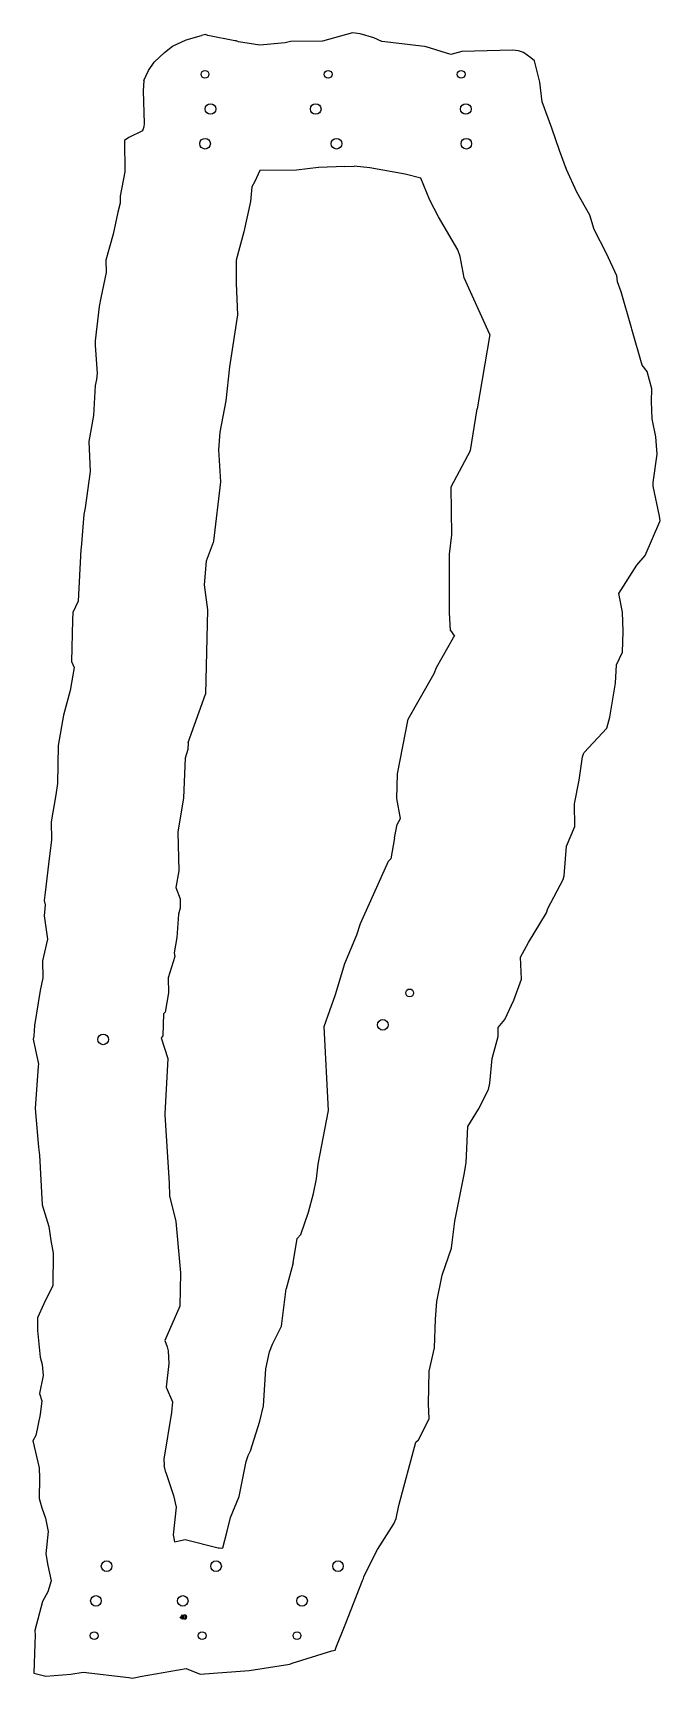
# Model space of a CAD drawing. Header units: millimetres. Extents: x 120 to 842, y 151 to 2048.
import ezdxf

# ---------------------------------------------------------------- set-up
doc = ezdxf.new("R2010")
doc.units = ezdxf.units.MM
doc.linetypes.add('SLD-Durchgehend', pattern=[0])

msp = doc.modelspace()

# ---------------------------------------------------------------- linework, layer by layer
at = {"color": 7, "linetype": 'SLD-Durchgehend', "lineweight": 25}
for p, q in [((271.3, 2025.3), (280.4, 2032.5)), ((280.4, 2032.5), (296.2, 2040.1)), ((296.2, 2040.1), (313.6, 2044.9)), ((318.3, 2046), (313.6, 2044.9)), ((321.2, 2045.1), (318.3, 2046)), ((352.1, 2038.8), (321.2, 2045.1)), ((353.6, 2038.9), (352.1, 2038.8)), ((356.4, 2037.6), (353.6, 2038.9)), ((380.8, 2033.7), (356.4, 2037.6)), ((410, 2036.6), (380.8, 2033.7)), ((416.4, 2038.2), (410, 2036.6)), ((453.3, 2038.5), (416.4, 2038.2)), ((487.8, 2048), (453.3, 2038.5)), ((496.5, 2046.7), (487.8, 2048)), ((512.1, 2042.3), (496.5, 2046.7)), ((521.4, 2038.2), (512.1, 2042.3)), ((570.8, 2032.2), (521.4, 2038.2)), ((572.4, 2031.9), (570.8, 2032.2)), ((600.8, 2023), (572.4, 2031.9)), ((252.6, 2004.7), (259.4, 2014.3)), ((259.4, 2014.3), (271.3, 2025.3)), ((613.7, 2026.6), (600.8, 2023)), ((672, 2028), (613.7, 2026.6)), ((678.8, 2027.1), (672, 2028)), ((684.5, 2025.3), (678.8, 2027.1)), ((693.2, 2019.2), (684.5, 2025.3)), ((697.4, 2015.6), (693.2, 2019.2)), ((703.4, 1991.2), (697.4, 2015.6)), ((247.5, 1992.9), (246.6, 1981)), ((247.5, 1992.9), (252.6, 2004.7)), ((246.6, 1981), (247.9, 1943.6)), ((706.3, 1968.3), (703.4, 1991.2)), ((717.4, 1938), (706.3, 1968.3)), ((246, 1935.1), (230.2, 1927.4)), ((247.5, 1939.5), (246, 1935.1)), ((247.9, 1943.6), (247.5, 1939.5)), ((726.1, 1912.4), (717.4, 1938)), ((230.2, 1927.4), (225, 1923.8)), ((225, 1923.8), (225.5, 1887.9)), ((734.1, 1890.3), (726.1, 1912.4)), ((225.5, 1887.9), (220.2, 1859.6)), ((381, 1889.3), (375.2, 1876.5)), ((423.2, 1889.6), (381, 1889.3)), ((448.7, 1892.9), (423.2, 1889.6)), ((478.8, 1893.9), (448.7, 1892.9)), ((478.8, 1893.9), (489.6, 1894.4)), ((507.5, 1892.3), (489.6, 1894.4)), ((548.4, 1884.9), (507.5, 1892.3)), ((566.3, 1880.5), (548.4, 1884.9)), ((576.6, 1855.1), (566.3, 1880.5)), ((746.2, 1864.3), (734.1, 1890.3)), ((220.2, 1859.6), (220.2, 1851.6)), ((371.7, 1870.4), (370.3, 1853.4)), ((375.2, 1876.5), (371.7, 1870.4)), ((761, 1837.7), (746.2, 1864.3)), ((217.4, 1841.1), (211.9, 1815.9)), ((220.2, 1851.6), (217.4, 1841.1)), ((370.3, 1853.4), (362.5, 1818.6)), ((586.6, 1835.8), (576.6, 1855.1)), ((608.9, 1798), (586.6, 1835.8)), ((766, 1821.1), (761, 1837.7)), ((780.2, 1793.6), (766, 1821.1)), ((211.9, 1815.9), (203.5, 1785.8)), ((362.5, 1818.6), (353.7, 1785.8)), ((203.5, 1785.8), (203.8, 1771.8)), ((353.7, 1785.8), (353.6, 1759.1)), ((611.7, 1790.1), (608.9, 1798)), ((616.4, 1765.4), (611.7, 1790.1)), ((792.1, 1768), (780.2, 1793.6)), ((203.8, 1771.8), (197.7, 1742.4)), ((646, 1700.1), (616.4, 1765.4)), ((792.9, 1761.1), (792.1, 1768)), ((353.6, 1759.1), (355.2, 1722.8)), ((797.1, 1749.6), (792.9, 1761.1)), ((809, 1708), (797.1, 1749.6)), ((195.9, 1732.4), (191.3, 1692.8)), ((197.7, 1742.4), (195.9, 1732.4)), ((355.2, 1722.8), (346.1, 1662.8)), ((809.5, 1706.3), (809, 1708)), ((191.3, 1692.8), (191.3, 1690.6)), ((191.3, 1690.6), (191.3, 1687.7)), ((646, 1700.1), (631.1, 1614.7)), ((821.3, 1664.9), (809.5, 1706.3)), ((191.3, 1687.7), (193.7, 1655.5)), ((193.7, 1655.5), (193, 1648.2)), ((346.1, 1662.8), (341.7, 1623.8)), ((827, 1657.7), (821.3, 1664.9)), ((832.6, 1637.7), (827, 1657.7)), ((191.4, 1641.6), (189.2, 1606.7)), ((193, 1648.2), (191.4, 1641.6)), ((832, 1623), (832.6, 1637.7)), ((341.7, 1623.8), (334.9, 1587.6)), ((623.6, 1566.4), (631.1, 1614.7)), ((833, 1602.8), (832, 1623)), ((189.2, 1606.7), (184, 1576.8)), ((837.1, 1582.4), (833, 1602.8)), ((184, 1576.8), (185.7, 1542.2)), ((334.9, 1587.6), (333.5, 1567.1)), ((838.5, 1562.3), (837.1, 1582.4)), ((333.5, 1567.1), (335.8, 1530.5)), ((601.3, 1524.7), (623.6, 1566.4)), ((834, 1529.6), (838.5, 1562.3)), ((185.7, 1542.2), (179.7, 1500.5)), ((335.8, 1530.5), (327.5, 1461.9)), ((602.2, 1469.4), (601.3, 1524.7)), ((833.8, 1525.2), (834, 1529.6)), ((841.2, 1490.7), (833.8, 1525.2)), ((179.7, 1500.5), (178.1, 1492.7)), ((178.1, 1492.7), (175.1, 1454.2)), ((824.6, 1445.4), (841.7, 1484.6)), ((841.9, 1485.3), (841.2, 1490.7)), ((841.7, 1484.6), (841.9, 1485.3)), ((327.5, 1461.9), (327.2, 1460.5)), ((599.3, 1447), (602.2, 1469.4)), ((174.9, 1452.2), (171.7, 1392.6)), ((175.1, 1454.2), (174.9, 1452.2)), ((327.2, 1460.5), (319.2, 1438.8)), ((599.3, 1379.4), (599.3, 1447)), ((815.2, 1434.1), (824.6, 1445.4)), ((319.2, 1438.8), (317, 1411.6)), ((794.3, 1401.5), (815.2, 1434.1)), ((317, 1411.6), (320.8, 1382.9)), ((171.7, 1392.6), (165.6, 1379.8)), ((798.5, 1380.1), (794.3, 1401.5)), ((165.2, 1370.8), (164.2, 1323.3)), ((165.6, 1379.8), (165.2, 1370.8)), ((320.8, 1382.9), (318.3, 1285.5)), ((600.7, 1359), (599.3, 1379.4)), ((799.3, 1357.8), (798.5, 1380.1)), ((584.3, 1316.4), (604.2, 1351)), ((600.7, 1359), (605.1, 1352.5)), ((604.2, 1351), (605.1, 1352.5)), ((798.6, 1333.8), (799.3, 1357.8)), ((791.8, 1319.3), (798.6, 1333.8)), ((167.3, 1316.3), (162.6, 1289.7)), ((164.2, 1323.3), (167.3, 1316.3)), ((551.9, 1256.9), (581.9, 1309.2)), ((581.9, 1309.2), (584.3, 1316.4)), ((790.7, 1298.3), (791.8, 1319.3)), ((784.2, 1259), (790.7, 1298.3)), ((162.6, 1289.7), (154.9, 1261.3)), ((298.6, 1229.7), (318.3, 1285.5)), ((154.9, 1261.3), (148.5, 1226.4)), ((539.6, 1193.7), (551.9, 1256.9)), ((780.7, 1246.2), (784.2, 1259)), ((754.5, 1218.3), (780.7, 1246.2)), ((148.5, 1226.4), (147.8, 1182.5)), ((298.1, 1221.8), (294.9, 1211.9)), ((298.6, 1229.7), (298.1, 1221.8)), ((752.6, 1213.3), (753.9, 1216.8)), ((753.9, 1216.8), (754.5, 1218.3)), ((294.9, 1211.9), (293, 1166)), ((748.7, 1186.2), (752.6, 1213.3)), ((147.8, 1182.5), (145.9, 1169.5)), ((538.6, 1165.2), (539.6, 1193.7)), ((743.5, 1159), (748.7, 1186.2)), ((145.9, 1169.5), (140.5, 1138.2)), ((293, 1166), (286.4, 1126.3)), ((542.8, 1142.2), (538.6, 1165.2)), ((743.6, 1132.8), (743.5, 1159)), ((140.5, 1138.2), (141.2, 1117.7)), ((539.1, 1135.4), (542.8, 1142.2)), ((286.4, 1126.3), (287.7, 1081.7)), ((536, 1119.8), (532, 1095.7)), ((536, 1119.8), (539.1, 1135.4)), ((734.3, 1110.2), (743.6, 1132.8)), ((141.2, 1117.7), (137.4, 1089.7)), ((731.4, 1075.9), (734.3, 1110.2)), ((137.4, 1089.7), (133.7, 1056.9)), ((287.7, 1081.7), (284.3, 1062.8)), ((496.8, 1021), (529.3, 1092.9)), ((529.3, 1092.9), (532, 1095.7)), ((284.3, 1062.8), (289.2, 1049.5)), ((712.5, 1038.5), (730.4, 1072)), ((730.4, 1072), (731.4, 1075.9)), ((133.7, 1056.9), (132.4, 1047.6)), ((132.4, 1047.6), (133.6, 1042.6)), ((289.2, 1049.5), (289.1, 1038.7)), ((133.6, 1042.6), (132.7, 1030.1)), ((132.7, 1030.1), (136.4, 1003)), ((287.2, 1031.8), (285.4, 1005)), ((289.1, 1038.7), (287.2, 1031.8)), ((690.5, 999.1), (711.2, 1033.3)), ((711.2, 1033.3), (712.5, 1038.5)), ((478.7, 975.1), (492.7, 1008.1)), ((492.7, 1008.1), (496.8, 1021)), ((136.4, 1003), (130.5, 978.1)), ((285.4, 1005), (282.4, 987.3)), ((282.4, 987.3), (282.9, 982.9)), ((681, 982.2), (690.5, 999.1)), ((130.5, 978.1), (131.2, 958.3)), ((282.9, 982.9), (275.5, 958.3)), ((468.2, 939.3), (478.7, 975.1)), ((682.2, 956.9), (681, 982.2)), ((131.2, 958.3), (127.8, 943.8)), ((275.5, 958.3), (275.8, 941.1)), ((673.4, 932.6), (682.2, 956.9)), ((127.8, 943.8), (121.3, 903.7)), ((275.8, 941.1), (271.8, 918.8)), ((455.1, 902.2), (468.2, 939.3)), ((663.1, 910.6), (673.4, 932.6)), ((270.1, 917), (269.1, 891.5)), ((271.8, 918.8), (270.1, 917)), ((655.3, 901.1), (663.1, 910.6)), ((121.3, 903.7), (120.5, 891.3)), ((269.1, 891.5), (267.5, 889.4)), ((460.1, 805.5), (455.1, 902.2)), ((655.6, 890.7), (655.3, 901.1)), ((120.5, 891.3), (120, 887.8)), ((120, 887.8), (125.9, 858.8)), ((267.5, 889.4), (275, 865.5)), ((648.7, 865.6), (655.6, 890.7)), ((125.5, 856.7), (122.1, 808)), ((125.9, 858.8), (125.5, 856.7)), ((275, 865.5), (271.4, 801.7)), ((645.8, 837.2), (648.7, 865.6)), ((644.3, 829.8), (645.8, 837.2)), ((632.8, 807.1), (644.3, 829.8)), ((122.1, 808), (125.3, 771.9)), ((271.4, 801.7), (271.5, 800.5)), ((271.5, 800.5), (276.5, 721.7)), ((448.3, 743.5), (460.1, 805.5)), ((620.5, 786.9), (632.8, 807.1)), ((618.5, 745.2), (620.5, 786.9)), ((125.3, 771.9), (125.9, 763.4)), ((125.9, 763.4), (127.2, 754.1)), ((127.2, 754.1), (130.1, 696.8)), ((446.1, 726.7), (448.3, 743.5)), ((616.2, 731.9), (618.5, 745.2)), ((276.5, 721.7), (276.9, 707.1)), ((442.8, 710), (446.1, 726.7)), ((605.4, 678.1), (616.2, 731.9)), ((276.9, 707.1), (284.3, 677.7)), ((437.1, 688.4), (442.8, 710)), ((130.1, 696.8), (137.8, 671.9)), ((428.2, 662.6), (437.1, 688.4)), ((137.8, 671.9), (140.4, 655.6)), ((284.3, 677.7), (289.5, 618.4)), ((602.7, 656.6), (605.4, 678.1)), ((140.4, 655.6), (143, 641.2)), ((419.2, 629.9), (424, 657.9)), ((424, 657.9), (428.2, 662.6)), ((590.9, 615.6), (601.7, 646.8)), ((601.7, 646.8), (602.7, 656.6)), ((143, 641.2), (142.4, 603.8)), ((419.2, 629.9), (411.4, 599.9)), ((289.5, 618.4), (289, 579.8)), ((584.7, 585.4), (590.9, 615.6)), ((142.4, 603.8), (132.2, 582.7)), ((406.1, 556.8), (411.4, 599.9)), ((132.2, 582.7), (125, 566.5)), ((289, 579.8), (271.4, 540.2)), ((583.4, 564.9), (584.7, 585.4)), ((125, 566.5), (124.8, 551.9)), ((124.8, 551.9), (127.9, 521.2)), ((395.4, 536), (406.1, 556.8)), ((582.2, 531.7), (583.4, 564.9)), ((271.4, 540.2), (274.1, 533.2)), ((274.1, 533.2), (275.5, 528.5)), ((392, 527.2), (395.4, 536)), ((576.1, 505), (582.2, 531.7)), ((127.9, 521.2), (130.2, 512.7)), ((130.2, 512.7), (131.6, 499.8)), ((276.2, 513.9), (272.9, 486.5)), ((275.5, 528.5), (276.2, 513.9)), ((387.9, 507.7), (392, 527.2)), ((131.6, 499.8), (127.3, 479.2)), ((385.3, 465.1), (387.9, 507.7)), ((575.2, 467.5), (576.1, 505)), ((127.3, 479.2), (129.8, 470.7)), ((272.9, 486.5), (280.3, 469.5)), ((129.8, 470.7), (127.9, 455)), ((279.2, 457.2), (270.5, 403.7)), ((280.3, 469.5), (279.2, 457.2)), ((381, 447.4), (385.3, 465.1)), ((576, 450.2), (575.2, 467.5)), ((127.9, 455), (122.8, 430.8)), ((370.3, 413.3), (381, 447.4)), ((563.7, 425.8), (576, 450.2)), ((122.8, 430.8), (119.6, 424.7)), ((119.6, 424.7), (126.7, 393.6)), ((541.2, 350.1), (560.7, 423.3)), ((560.7, 423.3), (563.7, 425.8)), ((270.5, 403.7), (270.6, 396.3)), ((357.1, 360.4), (365.1, 400.8)), ((365.1, 400.8), (367.6, 407.7)), ((367.6, 407.7), (370.3, 413.3)), ((126.7, 393.6), (127.2, 381.5)), ((127.2, 381.5), (126.8, 358)), ((272.6, 388.1), (270.6, 396.3)), ((272.6, 388.1), (281.7, 361.8)), ((281.7, 361.8), (284.7, 348)), ((126.8, 358), (129.7, 347.3)), ((129.7, 347.3), (134.2, 335.6)), ((284.7, 348), (281.1, 316.4)), ((347.1, 336.2), (357.1, 360.4)), ((537.9, 335.3), (541.2, 350.1)), ((134.2, 335.6), (137.1, 320.1)), ((343.4, 320.6), (347.1, 336.2)), ((516.5, 299.2), (535.4, 329.1)), ((535.4, 329.1), (537.9, 335.3)), ((137.1, 320.1), (134.4, 294.3)), ((281.1, 316.4), (282.5, 308.1)), ((282.5, 308.1), (294.8, 311)), ((294.8, 311), (332.8, 301.2)), ((338.4, 301.2), (343.4, 320.6)), ((134.4, 294.3), (136.6, 281)), ((332.8, 301.2), (334.3, 301.2)), ((334.3, 301.2), (337.3, 301)), ((337.3, 301), (338.4, 301.2)), ((500.9, 268.1), (516.5, 299.2)), ((136.6, 281), (140.6, 263.2)), ((499.9, 265.3), (500.2, 266.1)), ((500.2, 266.1), (500.9, 268.1)), ((136.6, 250.4), (130.8, 239.5)), ((140.6, 263.2), (136.6, 250.4)), ((479.4, 212.6), (499.3, 263.5)), ((499.3, 263.5), (499.9, 265.3)), ((130.8, 239.5), (121.7, 205.9)), ((468.9, 186.9), (479.4, 212.6)), ((121.9, 190.7), (120.7, 156.9)), ((121.7, 205.9), (122.1, 200.5)), ((122.1, 200.5), (121.9, 190.7)), ((418.2, 168.3), (463.7, 182.4)), ((463.7, 182.4), (467.7, 183.3)), ((467.7, 183.3), (468.9, 186.9)), ((120.7, 156.9), (134.4, 153.4)), ((134.4, 153.4), (163.4, 155.8)), ((163.4, 155.8), (177.4, 157.9)), ((177.4, 157.9), (230, 151.7)), ((238, 151.7), (243.3, 153.1)), ((243.3, 153.1), (296.1, 162)), ((296.1, 162), (312.2, 155.6)), ((312.2, 155.6), (368.6, 159.9)), ((368.6, 159.9), (415.5, 167.3)), ((415.5, 167.3), (418.2, 168.3)), ((230, 151.7), (233.9, 151.1)), ((233.9, 151.1), (235.9, 151.6)), ((235.9, 151.6), (238, 151.7))]:
    msp.add_line(p, q, dxfattribs=at)
at = {"color": 2, "linetype": 'SLD-Durchgehend', "lineweight": 25, "true_color": 0xffff00}
for p, q in [((289.1, 220.2), (291.9, 224.2)), ((291.5, 220.2), (289.1, 220.2)), ((291.5, 222.9), (290, 220.7)), ((290, 220.7), (291.5, 220.7)), ((291.5, 220.7), (291.5, 222.9)), ((291.5, 219.1), (291.5, 220.2)), ((291.9, 219.1), (291.5, 219.1)), ((291.9, 224.2), (291.9, 220.7)), ((291.9, 224.2), (291.9, 224.2)), ((291.9, 220.7), (292.5, 220.7)), ((291.9, 220.2), (291.9, 219.1)), ((292.5, 220.2), (291.9, 220.2)), ((292.5, 220.7), (292.5, 220.2))]:
    msp.add_line(p, q, dxfattribs=at)
at = {"color": 2, "linetype": 'SLD-Durchgehend', "lineweight": 25, "true_color": 0xffff00, "flags": 128}
for points in [[(293, 221.6), (293, 222.4), (293.3, 223.3), (293.5, 223.6), (293.8, 223.9), (294.2, 224.1), (294.6, 224.2)], [(294.6, 218.9), (294.2, 219), (293.8, 219.2), (293.5, 219.5), (293.3, 219.8), (293, 220.7), (293, 221.6)], [(294.7, 223.7), (294.3, 223.6), (294, 223.5), (293.6, 222.9), (293.4, 221.6)], [(293.4, 221.6), (293.6, 220.2), (294, 219.7), (294.3, 219.5), (294.7, 219.4)], [(294.6, 224.2), (295.1, 224.1), (295.5, 223.9), (296, 223.3), (296.4, 221.6)], [(296.4, 221.6), (296.3, 220.7), (296, 219.8), (295.5, 219.2), (295.1, 219), (294.6, 218.9)], [(295.9, 221.6), (295.7, 222.9), (295.3, 223.5), (295, 223.6), (294.7, 223.7)], [(295.7, 220.3), (295.9, 221), (295.9, 221.6)]]:
    msp.add_lwpolyline(points, dxfattribs=at)
at = {"color": 7, "linetype": 'SLD-Durchgehend', "lineweight": 25}
for centre, radius in [((317.8, 2000.2), 4.5), ((459.6, 2000.2), 4.5), ((612.8, 2000.2), 4.5), ((324.2, 1960.2), 6.12), ((445.3, 1960.2), 6.12), ((618.2, 1960.2), 6.12), ((317.9, 1920.2), 6.12), ((469.3, 1920.2), 6.12), ((618.8, 1920.2), 6.12), ((553.5, 941.1), 4.5), ((200.5, 887.5), 6.12), ((522.7, 904.3), 6.13), ((204.5, 280.1), 6.12), ((330.5, 280.1), 6.12), ((471, 280.1), 6.12), ((192.2, 240.1), 6.12), ((292.2, 240.1), 6.12), ((429.6, 240.1), 6.12), ((190.2, 200.1), 4.5), ((314.5, 200.1), 4.5), ((423.8, 200.1), 4.5)]:
    msp.add_circle(centre, radius, dxfattribs=at)
at = {"color": 2, "linetype": 'SLD-Durchgehend', "lineweight": 25, "true_color": 0xffff00}
msp.add_arc((294.6, 220.6), 1.15, 271.805, 345.5277, dxfattribs=at)

doc.saveas('drawing.dxf')
